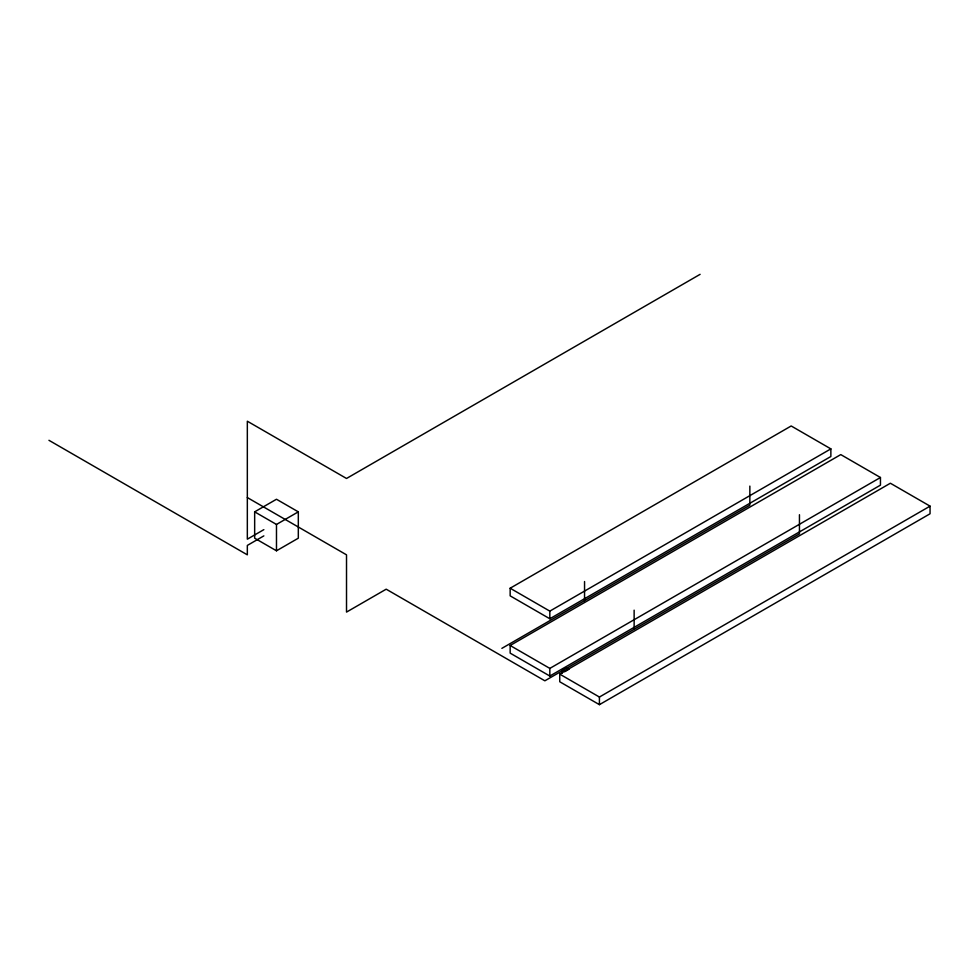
<?xml version="1.0" encoding="UTF-8"?>
<svg xmlns="http://www.w3.org/2000/svg" width="979" height="979" viewBox="0 0 979 979"><rect width="100%" height="100%" fill="white"/><g stroke="black" fill="none" stroke-linecap="round" stroke-linejoin="round"><path stroke-width="1.47" d="M254.662 511.846L276.482 499.253L298.314 511.846L298.314 538.193L276.482 550.798L254.662 538.193L254.662 511.846L276.482 524.45L298.314 511.846M700.107 274.34L346.517 478.474L247.332 421.215L247.332 539.184L263.853 529.639M263.853 535.88L247.332 545.425L247.332 554.836L48.95 440.305M510.157 588.22L791.191 425.975L830.865 448.884L830.865 456.508L549.831 618.765L510.157 595.856L510.157 588.22L549.831 611.129L830.865 448.884M501.884 648.355L749.853 505.188L749.853 486.098M510.157 645.491L840.777 454.599L880.451 477.507L880.451 485.143L549.831 676.036L510.157 653.128L510.157 645.491L549.831 668.4L880.451 477.507M562.13 670.125L566.413 667.654L569.056 669.183L564.773 671.655L562.13 670.125L562.13 673.173M559.743 674.127L890.376 483.234L930.05 506.143L930.05 513.779L599.417 704.66L559.743 681.763L559.743 674.127L599.417 697.036L930.05 506.143M247.332 497.565L346.517 554.836L346.517 612.095L386.191 589.187L544.862 680.809L799.451 533.824L799.451 514.734M634.135 610.174L634.135 629.264M599.417 697.036L599.417 704.66M584.549 581.538L584.549 600.629M549.831 611.129L549.831 618.765M549.831 668.4L549.831 676.036M276.482 524.45L276.482 550.798"/></g></svg>
